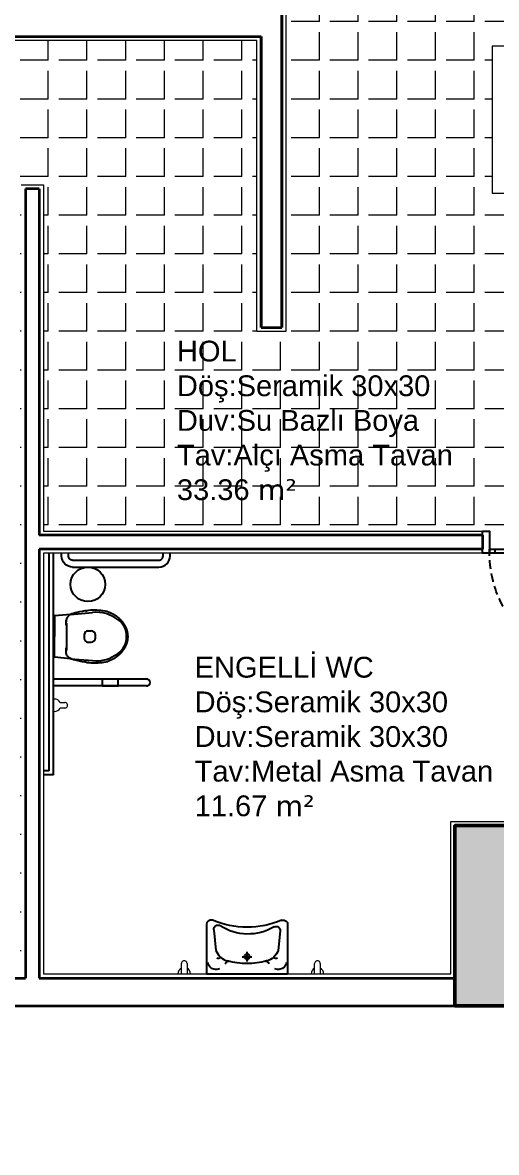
# Model space of a CAD drawing. Header units: millimetres. Extents: x 1443065 to 1517367, y 3763150 to 3779068.
# Drawn here: x 1450841 to 1451182, y 3765741 to 3766557 of the extents above; entities that cross this region are included whole.
import ezdxf

# ---------------------------------------------------------------- set-up
doc = ezdxf.new("R2010")
doc.units = ezdxf.units.MM
doc.linetypes.add('HIDDEN', pattern=[9.525, 6.35, -3.175])
for name, color, linetype, lineweight in [('DUVAR', 2, 'Continuous', 35), ('MAHAL', 52, 'Continuous', 13), ('SIVA', 3, 'Continuous', 9), ('tarama', 254, 'Continuous', 5), ('TASIYICI', 170, 'Continuous', 50), ('TEFRIS', 165, 'Continuous', 15), ('TEFRİŞ', 102, 'Continuous', 20)]:
    doc.layers.add(name, color=color, linetype=linetype, lineweight=lineweight)
for name, color, linetype in [('m-DOG_', 4, 'Continuous'), ('m-TAR_duvar', 8, 'Continuous'), ('m-TFR_', 1, 'Continuous'), ('m-TFR_vitrifiye', 1, 'Continuous')]:
    doc.layers.add(name, color=color, linetype=linetype)
doc.styles.get("Standard").update_dxf_attribs({"font": 'arial.ttf'})

# ---------------------------------------------------------------- blocks, each defined once
blk = doc.blocks.new('OCLV1')
for p, q in [((35.55, 29.25), (0, 29.25)), ((0, -29.25), (0, 29.25)), ((30.96, 23.97), (16.92, 22.47)), ((8.88, 0), (15.88, 0)), ((12.38, -3.5), (12.38, 3.5)), ((31.83, -24.06), (16.92, -22.47)), ((35.55, -29.25), (0, -29.25))]:
    blk.add_line(p, q)
blk.add_circle((12.38, 0), 2)
for centre, radius, start, end in [((8.48, 23.14), 5.18, 92.78689, 171.75037), ((94.06, 0.35), 60.45, 156.04659, 180.42141), ((10.6, 22.28), 7.43, 167.51607, 197.90125), ((12.68, 20.84), 1.73, 140.22876, 250.20057), ((65.75, 0.66), 37.02, 149.48158, 212.90257), ((31.28, 20.99), 3, 329.48158, 96.07668), ((6.05, 12.8), 3.15, 10.77317, 69.36476), ((57.85, 0.61), 50.35, 164.47395, 180.76518), ((57.85, -0.61), 50.35, 179.23482, 195.52605), ((94.06, -0.35), 60.45, 179.57859, 203.95341), ((6.05, -12.8), 3.15, 290.63524, 349.22683), ((10.6, -22.28), 7.43, 162.09875, 192.48393), ((8.48, -23.14), 5.18, 188.24963, 267.21311), ((12.68, -20.84), 1.73, 109.79943, 219.77124), ((32.15, -21.08), 3, 263.92332, 32.90257)]:
    blk.add_arc(centre, radius, start, end)
for centre, major_axis, ratio, start_param, end_param in [((35, 24.25), (1.71, 4.87), 0.70459, -1.198851, 0.319239), ((16.1, 15.59), (5.67, 6.26), 0.639354, 0.836924, 2.30376)]:
    blk.add_ellipse(centre, major_axis=major_axis, ratio=ratio, start_param=start_param, end_param=end_param)
at = {"extrusion": (0, 0, -1)}
for centre, major_axis, ratio, start_param, end_param in [((16.1, -15.59), (-5.67, 6.26), 0.639354, 3.978516, 5.445353), ((35, -24.25), (-1.71, 4.87), 0.70459, 1.942741, 3.460831)]:
    blk.add_ellipse(centre, major_axis=major_axis, ratio=ratio, start_param=start_param, end_param=end_param, dxfattribs=at)
blk = doc.blocks.new('Engellei wc lavabo')
at = {"layer": 'TEFRİŞ'}
for p, q in [((-52.73, -7.52), (-52.73, 0)), ((-48.73, 0), (-48.73, -7.47)), ((43.35, -7.52), (43.35, 0)), ((47.35, 0), (47.35, -7.47))]:
    blk.add_line(p, q, dxfattribs=at)
for centre, radius, start, end in [((-50.73, 0), 4.5, 180, 243.6122), ((-50.73, 0), 4.5, 296.3878, 0), ((45.35, 0), 4.5, 180, 243.6122), ((45.35, 0), 4.5, 296.3878, 0), ((-50.73, -7.45), 2, 177.92018, 0.44999), ((45.35, -7.45), 2, 177.92018, 0.44999)]:
    blk.add_arc(centre, radius, start, end, dxfattribs=at)
at = {"layer": 'm-TFR_', "xscale": -1, "rotation": 90}
blk.add_blockref('OCLV1', (0, 0), dxfattribs=at)
blk = doc.blocks.new('vitra 6107 asma klozet')
for p, q in [((-42.4, 16.22), (-42.16, 16.35)), ((-42.16, 16.35), (-41.91, 16.48)), ((-41.91, 16.48), (-41.66, 16.61)), ((-41.66, 16.61), (-41.41, 16.74)), ((-41.41, 16.74), (-41.16, 16.86)), ((-41.16, 16.86), (-40.91, 16.98)), ((-40.91, 16.98), (-40.66, 17.09)), ((-40.66, 17.09), (-40.41, 17.2)), ((-40.41, 17.2), (-40.15, 17.31)), ((-40.15, 17.31), (-39.89, 17.42)), ((-39.89, 17.42), (-39.63, 17.52)), ((-39.63, 17.52), (-39.37, 17.62)), ((-39.37, 17.62), (-39.11, 17.71)), ((-39.11, 17.71), (-38.85, 17.81)), ((-38.85, 17.81), (-38.58, 17.9)), ((-38.58, 17.9), (-38.31, 17.98)), ((-36.97, 18.26), (-38.31, 17.98)), ((-38.31, 17.98), (-38.07, 18.05)), ((-35.63, 18.5), (-36.97, 18.26)), ((-34.27, 18.69), (-35.63, 18.5)), ((-32.91, 18.84), (-34.27, 18.69)), ((-31.55, 18.94), (-32.91, 18.84)), ((-30.18, 19), (-31.55, 18.94)), ((-28.81, 19.02), (-30.18, 19)), ((-27.45, 19), (-28.81, 19.02)), ((-26.08, 18.93), (-27.45, 19)), ((-11.59, 16.01), (-27.38, 17.38)), ((-24.72, 18.82), (-26.08, 18.93)), ((-23.36, 18.66), (-24.72, 18.82)), ((-23.53, 18.68), (-23.36, 18.66)), ((-23.36, 18.66), (-22.98, 18.62)), ((-22.98, 18.62), (-22.61, 18.57)), ((-22.61, 18.57), (-21.77, 18.47)), ((-21.77, 18.47), (-19.87, 18.18)), ((-19.87, 18.18), (-17.98, 17.82)), ((-17.98, 17.82), (-16.1, 17.39)), ((-16.1, 17.39), (-14.85, 17.08)), ((-14.85, 17.08), (-13.61, 16.73)), ((-13.61, 16.73), (-12.37, 16.34)), ((-12.37, 16.34), (-11.91, 16.16)), ((-50.57, 8.07), (-50.44, 8.3)), ((-50.44, 8.3), (-50.3, 8.54)), ((-50.3, 8.54), (-50.16, 8.77)), ((-50.16, 8.77), (-50.01, 9.01)), ((-50.01, 9.01), (-49.86, 9.24)), ((-49.86, 9.24), (-49.71, 9.47)), ((-49.71, 9.47), (-49.55, 9.7)), ((-49.55, 9.7), (-49.39, 9.93)), ((-49.39, 9.93), (-49.22, 10.16)), ((-49.22, 10.16), (-49.06, 10.39)), ((-49.06, 10.39), (-48.89, 10.61)), ((-48.89, 10.61), (-48.72, 10.83)), ((-48.72, 10.83), (-48.54, 11.05)), ((-48.54, 11.05), (-48.37, 11.26)), ((-48.37, 11.26), (-48.19, 11.47)), ((-48.19, 11.47), (-48, 11.68)), ((-48, 11.68), (-47.82, 11.89)), ((-47.82, 11.89), (-47.63, 12.09)), ((-47.63, 12.09), (-47.44, 12.3)), ((-47.44, 12.3), (-47.25, 12.5)), ((-47.25, 12.5), (-47.05, 12.7)), ((-47.05, 12.7), (-46.85, 12.89)), ((-46.85, 12.89), (-46.65, 13.08)), ((-46.65, 13.08), (-46.45, 13.28)), ((-46.45, 13.28), (-46.24, 13.46)), ((-46.24, 13.46), (-46.03, 13.65)), ((-46.03, 13.65), (-45.82, 13.83)), ((-45.82, 13.83), (-45.6, 14.01)), ((-45.6, 14.01), (-45.39, 14.19)), ((-45.39, 14.19), (-45.17, 14.37)), ((-45.17, 14.37), (-44.95, 14.54)), ((-44.95, 14.54), (-44.73, 14.71)), ((-44.73, 14.71), (-44.5, 14.87)), ((-44.5, 14.87), (-44.28, 15.03)), ((-44.28, 15.03), (-44.05, 15.19)), ((-44.05, 15.19), (-43.82, 15.34)), ((-43.82, 15.34), (-43.59, 15.5)), ((-43.59, 15.5), (-43.36, 15.65)), ((-43.36, 15.65), (-43.12, 15.79)), ((-43.12, 15.79), (-42.88, 15.94)), ((-42.88, 15.94), (-42.64, 16.08)), ((-42.64, 16.08), (-42.4, 16.22)), ((-11.91, 16.16), (-11.46, 15.95)), ((-11.59, 16.01), (0, 15)), ((-11.46, 15.95), (-11.02, 15.69)), ((-11.02, 15.69), (-10.6, 15.39)), ((-10.6, 15.39), (-10.22, 15.07)), ((-10.22, 15.07), (-9.87, 14.71)), ((-9.87, 14.71), (-9.54, 14.32)), ((-9.54, 14.32), (-9.25, 13.9)), ((-9.25, 13.9), (-8.96, 13.4)), ((-8.96, 13.4), (-8.72, 12.87)), ((-8.72, 12.87), (-8.53, 12.32)), ((-8.7, 9.61), (-8.72, 9.65)), ((-8.72, 9.65), (-8.72, 9.65)), ((-8.69, 9.58), (-8.7, 9.61)), ((-8.7, 9.55), (-8.67, 9.56)), ((-8.69, 9.55), (-8.7, 9.55)), ((-8.69, -9.58), (-8.69, 9.58)), ((-8.68, 9.55), (-8.69, 9.55)), ((-8.5, 9.5), (-8.69, 9.5)), ((-8.64, 9.55), (-8.68, 9.55)), ((-8.67, 9.56), (-8.64, 9.58)), ((-8.64, 9.58), (-8.62, 9.61)), ((-8.61, 9.55), (-8.64, 9.55)), ((-8.62, 9.61), (-8.62, 9.65)), ((-8.57, 9.55), (-8.61, 9.55)), ((-8.55, 9.55), (-8.57, 9.55)), ((-8.52, 9.56), (-8.55, 9.55)), ((-8.53, 12.31), (-8.52, 12.29)), ((-8.52, 12.29), (-8.52, 12.27)), ((-8.52, 12.27), (-8.51, 12.24)), ((-8.5, 9.56), (-8.52, 9.56)), ((-8.51, 12.24), (-8.5, 12.2)), ((-8.5, 12.2), (-8.49, 12.16)), ((-8.49, 9.56), (-8.5, 9.56)), ((-8.45, 9.5), (-8.5, 9.5)), ((-8.49, 12.16), (-8.48, 12.13)), ((-8.47, 9.56), (-8.49, 9.56)), ((-8.47, 8.16), (-8.49, 8.15)), ((-8.48, 12.13), (-8.47, 12.1)), ((-8.47, 12.1), (-8.46, 12.07)), ((-8.46, 9.56), (-8.47, 9.56)), ((-8.46, 8.16), (-8.47, 8.16)), ((-8.46, 12.07), (-8.45, 12.04)), ((-8.45, 9.56), (-8.46, 9.56)), ((-8.44, 8.17), (-8.46, 8.16)), ((-8.45, 12.04), (-8.45, 12.02)), ((-8.45, 12.02), (-8.44, 12)), ((-8.45, 9.56), (-8.45, 9.56)), ((-8.44, 9.56), (-8.45, 9.56)), ((-8.44, 9.5), (-8.45, 9.5)), ((-8.44, 12), (-8.44, 11.98)), ((-8.44, 11.98), (-8.43, 11.98)), ((-8.44, 11.92), (-8.4, 11.74)), ((-8.43, 9.57), (-8.44, 9.57)), ((-8.44, 9.57), (-8.44, 9.56)), ((-8.42, 8.18), (-8.44, 8.17)), ((-8.43, 11.98), (-8.43, 11.98)), ((-8.43, 11.96), (-8.35, 11.53)), ((-8.39, 9.59), (-8.43, 9.57)), ((-8.43, 9.57), (-8.43, 9.57)), ((-8.43, 9.57), (-8.43, 9.57)), ((-8.4, 8.2), (-8.42, 8.18)), ((-8.4, 11.74), (-8.37, 11.57)), ((-8.39, 8.21), (-8.4, 8.2)), ((-8.35, 9.6), (-8.39, 9.59)), ((-8.37, 8.23), (-8.39, 8.21)), ((-8.37, 11.57), (-8.34, 11.35)), ((-8.35, 8.25), (-8.37, 8.23)), ((-8.35, 11.53), (-8.3, 11.09)), ((-8.35, 9.6), (-8.32, 9.62)), ((-8.34, 8.27), (-8.35, 8.25)), ((-8.34, 11.35), (-8.32, 11.12)), ((-8.32, 8.29), (-8.34, 8.27)), ((-8.32, 11.12), (-8.31, 10.89)), ((-8.32, 9.62), (-8.3, 9.66)), ((-8.31, 8.32), (-8.32, 8.29)), ((-8.31, 10.89), (-8.3, 10.66)), ((-8.3, 8.35), (-8.31, 8.32)), ((-8.3, 11.09), (-8.29, 10.66)), ((-8.3, 10.66), (-8.3, 10.18)), ((-8.3, 10.66), (-8.29, 10.66)), ((-8.3, 10.18), (-8.3, 9.7)), ((-8.3, 9.66), (-8.29, 9.69)), ((-8.29, 8.38), (-8.3, 8.35)), ((-8.29, 10.13), (-8.29, 10.66)), ((-8.29, 9.69), (-8.29, 10.13)), ((-8.29, 9.35), (-8.29, 8.44)), ((-8.29, 8.43), (-8.29, 8.41)), ((-8.29, 8.41), (-8.29, 8.38)), ((0.03, 15), (0, 0)), ((-52.75, 0.47), (-52.74, 0.71)), ((-52.75, 0.23), (-52.75, 0.47)), ((-52.75, 0.12), (-52.75, 0.23)), ((-52.75, 0), (-52.75, 0.12)), ((-52.75, -0.04), (-52.75, 0)), ((-52.75, 0), (-52.75, 0)), ((-52.75, 0), (-52.75, 0)), ((-52.74, 0.71), (-52.73, 0.95)), ((-52.73, 0.95), (-52.71, 1.19)), ((-52.71, 1.19), (-52.69, 1.43)), ((-52.69, 1.43), (-52.67, 1.67)), ((-52.67, 1.67), (-52.64, 1.91)), ((-52.64, 1.91), (-52.61, 2.15)), ((-52.61, 2.15), (-52.57, 2.38)), ((-52.57, 2.38), (-52.54, 2.62)), ((-52.54, 2.62), (-52.5, 2.86)), ((-52.5, 2.86), (-52.45, 3.1)), ((-52.45, 3.1), (-52.4, 3.33)), ((-52.4, 3.33), (-52.35, 3.57)), ((-52.35, 3.57), (-52.29, 3.8)), ((-52.29, 3.8), (-52.23, 4.04)), ((-52.23, 4.04), (-52.17, 4.27)), ((-52.17, 4.27), (-52.11, 4.5)), ((-52.11, 4.5), (-52.04, 4.73)), ((-52.04, 4.73), (-51.97, 4.96)), ((-51.97, 4.96), (-51.89, 5.18)), ((-51.89, 5.18), (-51.81, 5.4)), ((-51.81, 5.4), (-51.73, 5.63)), ((-51.73, 5.63), (-51.64, 5.85)), ((-51.64, 5.85), (-51.55, 6.07)), ((-51.55, 6.07), (-51.46, 6.29)), ((-51.46, 6.29), (-51.36, 6.51)), ((-51.36, 6.51), (-51.26, 6.74)), ((-51.26, 6.74), (-51.16, 6.96)), ((-51.16, 6.96), (-51.05, 7.18)), ((-51.05, 7.18), (-50.94, 7.4)), ((-50.94, 7.4), (-50.82, 7.62)), ((-50.82, 7.62), (-50.7, 7.84)), ((-50.7, 7.84), (-50.57, 8.07)), ((-29.44, 1), (-29.44, -1)), ((-23.71, 4), (-26.44, 4)), ((-21.71, 2), (-21.71, -2)), ((-8.6, 8.12), (-8.69, 8.11)), ((-8.58, 8.13), (-8.6, 8.12)), ((-8.56, 8.13), (-8.58, 8.13)), ((-8.55, 8.13), (-8.56, 8.13)), ((-8.53, 8.14), (-8.55, 8.13)), ((-8.52, 8.14), (-8.53, 8.14)), ((-8.5, 8.14), (-8.52, 8.14)), ((-8.49, 8.15), (-8.5, 8.14)), ((0, -15), (0, 0)), ((-52.75, -0.08), (-52.75, -0.04)), ((-52.75, -0.32), (-52.75, -0.08)), ((-52.74, -0.56), (-52.75, -0.32)), ((-52.73, -0.8), (-52.74, -0.56)), ((-52.72, -1.04), (-52.73, -0.8)), ((-52.7, -1.28), (-52.72, -1.04)), ((-52.68, -1.52), (-52.7, -1.28)), ((-52.66, -1.75), (-52.68, -1.52)), ((-52.63, -1.99), (-52.66, -1.75)), ((-52.6, -2.23), (-52.63, -1.99)), ((-52.56, -2.47), (-52.6, -2.23)), ((-52.52, -2.71), (-52.56, -2.47)), ((-52.48, -2.94), (-52.52, -2.71)), ((-52.43, -3.18), (-52.48, -2.94)), ((-52.38, -3.42), (-52.43, -3.18)), ((-52.33, -3.65), (-52.38, -3.42)), ((-52.27, -3.88), (-52.33, -3.65)), ((-52.22, -4.11), (-52.27, -3.88)), ((-52.15, -4.34), (-52.22, -4.11)), ((-52.09, -4.57), (-52.15, -4.34)), ((-52.02, -4.8), (-52.09, -4.57)), ((-51.94, -5.03), (-52.02, -4.8)), ((-51.86, -5.25), (-51.94, -5.03)), ((-51.78, -5.48), (-51.86, -5.25)), ((-51.7, -5.71), (-51.78, -5.48)), ((-51.61, -5.94), (-51.7, -5.71)), ((-51.51, -6.16), (-51.61, -5.94)), ((-51.42, -6.39), (-51.51, -6.16)), ((-51.32, -6.62), (-51.42, -6.39)), ((-51.21, -6.85), (-51.32, -6.62)), ((-51.1, -7.07), (-51.21, -6.85)), ((-50.99, -7.29), (-51.1, -7.07)), ((-50.89, -7.5), (-50.99, -7.29)), ((-50.76, -7.74), (-50.89, -7.5)), ((-50.62, -7.98), (-50.76, -7.74)), ((-50.49, -8.22), (-50.62, -7.98)), ((-23.71, -4), (-26.44, -4)), ((-8.69, -8.11), (-8.6, -8.12)), ((-8.6, -8.12), (-8.58, -8.13)), ((-8.58, -8.13), (-8.56, -8.13)), ((-8.56, -8.13), (-8.55, -8.13)), ((-8.55, -8.13), (-8.53, -8.14)), ((-8.53, -8.14), (-8.51, -8.14)), ((-8.51, -8.14), (-8.5, -8.15)), ((-8.5, -8.15), (-8.48, -8.15)), ((-8.48, -8.15), (-8.46, -8.16)), ((-50.35, -8.46), (-50.49, -8.22)), ((-50.2, -8.7), (-50.35, -8.46)), ((-50.05, -8.94), (-50.2, -8.7)), ((-49.9, -9.18), (-50.05, -8.94)), ((-49.75, -9.41), (-49.9, -9.18)), ((-49.59, -9.64), (-49.75, -9.41)), ((-49.43, -9.87), (-49.59, -9.64)), ((-49.27, -10.1), (-49.43, -9.87)), ((-49.1, -10.33), (-49.27, -10.1)), ((-48.93, -10.55), (-49.1, -10.33)), ((-48.76, -10.77), (-48.93, -10.55)), ((-48.59, -10.99), (-48.76, -10.77)), ((-48.41, -11.2), (-48.59, -10.99)), ((-48.23, -11.42), (-48.41, -11.2)), ((-48.05, -11.63), (-48.23, -11.42)), ((-47.87, -11.83), (-48.05, -11.63)), ((-47.68, -12.04), (-47.87, -11.83)), ((-47.49, -12.24), (-47.68, -12.04)), ((-47.3, -12.45), (-47.49, -12.24)), ((-47.1, -12.64), (-47.3, -12.45)), ((-46.91, -12.84), (-47.1, -12.64)), ((-46.71, -13.03), (-46.91, -12.84)), ((-46.5, -13.22), (-46.71, -13.03)), ((-46.3, -13.41), (-46.5, -13.22)), ((-46.09, -13.6), (-46.3, -13.41)), ((-45.88, -13.78), (-46.09, -13.6)), ((-45.67, -13.96), (-45.88, -13.78)), ((-45.45, -14.14), (-45.67, -13.96)), ((-45.23, -14.31), (-45.45, -14.14)), ((-45.02, -14.49), (-45.23, -14.31)), ((-44.8, -14.65), (-45.02, -14.49)), ((-44.57, -14.82), (-44.8, -14.65)), ((-44.34, -14.98), (-44.57, -14.82)), ((-44.11, -15.15), (-44.34, -14.98)), ((-43.88, -15.3), (-44.11, -15.15)), ((-43.65, -15.46), (-43.88, -15.3)), ((-43.42, -15.61), (-43.65, -15.46)), ((-43.18, -15.76), (-43.42, -15.61)), ((-42.94, -15.9), (-43.18, -15.76)), ((-42.7, -16.04), (-42.94, -15.9)), ((-42.46, -16.18), (-42.7, -16.04)), ((-42.22, -16.32), (-42.46, -16.18)), ((-11.59, -16.01), (-27.38, -17.38)), ((-12.37, -16.34), (-11.91, -16.16)), ((-11.91, -16.16), (-11.46, -15.95)), ((-11.59, -16.01), (0.04, -15)), ((-11.46, -15.95), (-11.02, -15.69)), ((-11.02, -15.69), (-10.6, -15.39)), ((-10.6, -15.39), (-10.22, -15.07)), ((-10.22, -15.07), (-9.87, -14.71)), ((-9.87, -14.71), (-9.54, -14.32)), ((-9.54, -14.32), (-9.25, -13.9)), ((-9.25, -13.9), (-8.96, -13.4)), ((-8.96, -13.4), (-8.72, -12.87)), ((-8.7, -9.61), (-8.72, -9.65)), ((-8.72, -9.65), (-8.72, -9.65)), ((-8.72, -12.87), (-8.53, -12.32)), ((-8.7, -9.55), (-8.67, -9.56)), ((-8.69, -9.58), (-8.7, -9.61)), ((-8.5, -9.5), (-8.69, -9.5)), ((-8.67, -9.55), (-8.66, -9.55)), ((-8.67, -9.56), (-8.64, -9.58)), ((-8.66, -9.55), (-8.64, -9.55)), ((-8.64, -9.55), (-8.61, -9.55)), ((-8.64, -9.58), (-8.62, -9.61)), ((-8.62, -9.61), (-8.62, -9.65)), ((-8.61, -9.55), (-8.58, -9.55)), ((-8.58, -9.55), (-8.55, -9.55)), ((-8.55, -9.55), (-8.52, -9.56)), ((-8.53, -12.32), (-8.51, -12.26)), ((-8.52, -9.56), (-8.5, -9.56)), ((-8.51, -12.26), (-8.48, -12.13)), ((-8.45, -9.5), (-8.5, -9.5)), ((-8.5, -9.56), (-8.49, -9.56)), ((-8.49, -9.56), (-8.47, -9.56)), ((-8.48, -12.13), (-8.45, -12.02)), ((-8.47, -9.56), (-8.45, -9.56)), ((-8.46, -8.16), (-8.44, -8.17)), ((-8.44, -9.5), (-8.45, -9.5)), ((-8.45, -9.56), (-8.44, -9.56)), ((-8.45, -9.56), (-8.45, -9.56)), ((-8.45, -12.02), (-8.43, -11.96)), ((-8.44, -8.17), (-8.43, -8.18)), ((-8.44, -9.56), (-8.44, -9.57)), ((-8.44, -9.57), (-8.43, -9.57)), ((-8.4, -11.74), (-8.44, -11.91)), ((-8.43, -8.18), (-8.41, -8.2)), ((-8.43, -9.57), (-8.43, -9.57)), ((-8.43, -9.57), (-8.39, -9.59)), ((-8.43, -9.57), (-8.43, -9.57)), ((-8.43, -11.96), (-8.33, -11.37)), ((-8.43, -11.96), (-8.43, -11.96)), ((-8.41, -8.2), (-8.39, -8.21)), ((-8.37, -11.57), (-8.4, -11.74)), ((-8.39, -8.21), (-8.37, -8.23)), ((-8.39, -9.59), (-8.35, -9.6)), ((-8.37, -8.23), (-8.35, -8.25)), ((-8.34, -11.35), (-8.37, -11.57)), ((-8.35, -8.25), (-8.33, -8.28)), ((-8.35, -9.6), (-8.32, -9.62)), ((-8.32, -11.12), (-8.34, -11.35)), ((-8.33, -8.28), (-8.32, -8.3)), ((-8.33, -11.37), (-8.3, -11.02)), ((-8.32, -8.3), (-8.31, -8.33)), ((-8.32, -9.62), (-8.3, -9.66)), ((-8.31, -10.89), (-8.32, -11.12)), ((-8.31, -8.33), (-8.3, -8.36)), ((-8.3, -10.66), (-8.31, -10.89)), ((-8.3, -8.36), (-8.29, -8.39)), ((-8.3, -9.66), (-8.29, -9.69)), ((-8.3, -9.7), (-8.3, -10.18)), ((-8.3, -10.18), (-8.3, -10.66)), ((-8.3, -10.66), (-8.29, -10.66)), ((-8.3, -11.02), (-8.29, -10.66)), ((-8.29, -8.39), (-8.29, -8.42)), ((-8.29, -8.42), (-8.29, -8.43)), ((-8.29, -8.43), (-8.29, -8.44)), ((-8.29, -8.43), (-8.29, -9.35)), ((-8.29, -9.69), (-8.29, -10.18)), ((-8.29, -10.18), (-8.29, -10.66)), ((-41.97, -16.45), (-42.22, -16.32)), ((-41.73, -16.58), (-41.97, -16.45)), ((-41.48, -16.7), (-41.73, -16.58)), ((-41.23, -16.83), (-41.48, -16.7)), ((-40.98, -16.94), (-41.23, -16.83)), ((-40.73, -17.06), (-40.98, -16.94)), ((-40.48, -17.17), (-40.73, -17.06)), ((-40.22, -17.28), (-40.48, -17.17)), ((-39.96, -17.39), (-40.22, -17.28)), ((-39.7, -17.49), (-39.96, -17.39)), ((-39.44, -17.59), (-39.7, -17.49)), ((-39.18, -17.69), (-39.44, -17.59)), ((-38.91, -17.78), (-39.18, -17.69)), ((-38.65, -17.87), (-38.91, -17.78)), ((-38.38, -17.96), (-38.65, -17.87)), ((-38.07, -18.05), (-38.38, -17.96)), ((-37.85, -18.12), (-36.39, -18.39)), ((-36.39, -18.39), (-34.92, -18.6)), ((-34.92, -18.6), (-33.45, -18.77)), ((-33.45, -18.77), (-31.97, -18.89)), ((-31.97, -18.89), (-30.5, -18.97)), ((-30.5, -18.97), (-29.01, -19)), ((-29.01, -19), (-27.53, -18.98)), ((-27.53, -18.98), (-26.05, -18.91)), ((-26.05, -18.91), (-24.58, -18.79)), ((-24.58, -18.79), (-23.11, -18.63)), ((-23.11, -18.63), (-23.49, -18.67)), ((-22.88, -18.61), (-23.11, -18.63)), ((-22.65, -18.58), (-22.88, -18.61)), ((-22.65, -18.58), (-21.77, -18.47)), ((-21.77, -18.47), (-19.87, -18.18)), ((-19.87, -18.18), (-17.98, -17.82)), ((-17.98, -17.82), (-16.1, -17.39)), ((-16.1, -17.39), (-14.85, -17.08)), ((-14.85, -17.08), (-13.61, -16.73)), ((-13.61, -16.73), (-12.37, -16.34))]:
    blk.add_line(p, q)
for centre, radius, start, end in [((-30.06, -8.21), 25.73, 84.02206, 127.78153), ((-37, 0), 15, 126.06659, 180), ((-8.44, 9.35), 0.15, 0, 90), ((-37, 0), 15, 180, 233.93341), ((-26.44, 1), 3, 90, 180), ((-23.71, 2), 2, 0, 90), ((-26.44, -1), 3, 180, 270), ((-23.71, -2), 2, 270, 0), ((-30.06, 8.21), 25.73, 232.21847, 275.97794), ((-8.44, -9.35), 0.15, 270, 0)]:
    blk.add_arc(centre, radius, start, end)
blk = doc.blocks.new('90lık Kqpı')
at = {"layer": 'm-DOG_', "linetype": 'HIDDEN'}
blk.add_line((-8, -5), (-88, -5), dxfattribs=at)
at = {"layer": 'm-DOG_'}
for p, q in [((-5, -8.77), (-8, -8.77)), ((-5, -81.23), (-8, -81.23))]:
    blk.add_line(p, q, dxfattribs=at)
for points in [[(8, 0), (8, -5), (-8, -5), (-8, 0)], [(-8, -5), (-8, -85), (-5, -85), (-5, -5)], [(8, -90), (8, -85), (-8, -85), (-8, -90)]]:
    blk.add_lwpolyline(points, close=True, dxfattribs=at)
at = {"layer": 'm-DOG_', "linetype": 'HIDDEN'}
blk.add_arc((-8, -5), 80, 180, 270, dxfattribs=at)

msp = doc.modelspace()

# ---------------------------------------------------------------- hatches: boundary and pattern name
at = {"layer": 'm-TAR_duvar'}
h = msp.add_hatch(dxfattribs=at)
h.set_pattern_fill('ANSI33', color=256, scale=2)
h.set_pattern_definition([(45, (27620.463, -87954.953), (-8.98025612, 8.98025612), []), (45, (27629.443, -87954.953), (-8.98025612, 8.98025612), [6.35, -3.175])])
h.paths.add_polyline_path([(1454794.44, 3768891.25), (1454777.28, 3769060.22), (1454740.17, 3769224.96), (1454678.91, 3769382.58), (1454596.91, 3769530.2), (1454495.37, 3769665.05), (1454375.86, 3769783.46), (1454239.69, 3769884.92), (1454091.6, 3769966), (1453859.58, 3770075.21), (1453406.13, 3770314.52), (1453184.71, 3770444.62), (1451716.99, 3771328.64), (1451249.47, 3771588.02), (1451035.26, 3771685.46), (1450763.61, 3771809.03), (1450409.17, 3771939.61), (1448897.84, 3772143.01), (1447435.26, 3772002.72), (1445092.32, 3771120.18), (1445146.3, 3764847.08), (1454849.85, 3764847.08)])
h.paths.add_polyline_path([(1445185.96, 3764887.08), (1445132.56, 3771092.6), (1447444.38, 3771963.41), (1448897.07, 3772102.76), (1450399.48, 3771900.56), (1450748.39, 3771772.01), (1451018.7, 3771649.05), (1451231.46, 3771552.27), (1451696.97, 3771294), (1453164.25, 3770410.24), (1453386.65, 3770279.57), (1453841.71, 3770039.41), (1454073.47, 3769930.33), (1454218.03, 3769851.17), (1454349.7, 3769753.07), (1454465.16, 3769638.67), (1454563.29, 3769508.35), (1454642.62, 3769365.55), (1454701.81, 3769213.26), (1454737.73, 3769053.78), (1454754.47, 3768888.95), (1454809.3, 3764887.08)], flags=16)
h.paths.add_polyline_path([(1452002.28, 3765847.08), (1451882.28, 3765847.08), (1451882.28, 3765967.08), (1452002.28, 3765967.08)], flags=0)
h.paths.add_polyline_path([(1452782.41, 3765847.08), (1452782.41, 3765967.08), (1452902.41, 3765967.08), (1452902.41, 3765847.08)], flags=0)
h.paths.add_polyline_path([(1451282.28, 3765847.08), (1451162.28, 3765847.08), (1451162.28, 3765967.08), (1451282.28, 3765967.08)], flags=0)
h.paths.add_polyline_path([(1452002.41, 3766436.58), (1451902.41, 3766436.58), (1451902.41, 3766536.58), (1451902.48, 3766670.96), (1451282.41, 3766670.96), (1451282.41, 3766536.58), (1451282.41, 3766436.58), (1451182.41, 3766436.58), (1451182.41, 3766536.58), (1451227.41, 3766536.58), (1451227.41, 3766715.96), (1451912.48, 3766715.96), (1451912.48, 3766725.96), (1451957.48, 3766725.96), (1451957.48, 3766715.96), (1451957.48, 3766536.58), (1452002.41, 3766536.58)], flags=0)
h.paths.add_polyline_path([(1453715.4, 3765317.08), (1453715.4, 3765377.08), (1453775.4, 3765377.08), (1453775.4, 3765317.08)], flags=0)
h.paths.add_polyline_path([(1452782.41, 3766436.58), (1452782.41, 3766556.58), (1452902.41, 3766556.58), (1452902.41, 3766436.58)], flags=0)
h.paths.add_polyline_path([(1453675.3, 3765847.08), (1453675.3, 3765947.08), (1453775.3, 3765947.08), (1453775.3, 3765847.08)], flags=0)
h.paths.add_polyline_path([(1451957.48, 3766815.96), (1451912.48, 3766815.96), (1451912.48, 3767203.19), (1451227.41, 3767203.19), (1451227.41, 3767446.58), (1451287.41, 3767446.58), (1451287.41, 3767406.58), (1451267.41, 3767406.58), (1451267.41, 3767243.33), (1451917.48, 3767243.33), (1451917.48, 3767406.58), (1451897.48, 3767406.58), (1451897.48, 3767446.58), (1451957.48, 3767446.58), (1451957.48, 3767203.19)], flags=0)
h.paths.add_polyline_path([(1450402.41, 3765847.08), (1450282.41, 3765847.08), (1450282.41, 3765967.08), (1450402.41, 3765967.08)], flags=0)
h.paths.add_polyline_path([(1450272.24, 3765847.08), (1450172.24, 3765847.08), (1450172.24, 3765947.08), (1450272.24, 3765947.08)], flags=0)
h.paths.add_polyline_path([(1454209.8, 3765317.08), (1454209.8, 3765377.08), (1454269.8, 3765377.08), (1454269.8, 3765317.08)], flags=0)
h.paths.add_polyline_path([(1453675.3, 3766436.58), (1453675.3, 3766536.58), (1453775.3, 3766536.58), (1453775.3, 3766436.58)], flags=0)
h.paths.add_polyline_path([(1454209.8, 3765847.08), (1454209.8, 3765907.08), (1454269.8, 3765907.08), (1454269.8, 3765847.08)], flags=0)
h.paths.add_polyline_path([(1450402.41, 3766436.58), (1450282.41, 3766436.58), (1450282.41, 3766556.58), (1450402.41, 3766556.58)], flags=0)
h.paths.add_polyline_path([(1452782.41, 3767196.58), (1452782.41, 3767316.58), (1452902.41, 3767316.58), (1452902.41, 3767196.58)], flags=0)
h.paths.add_polyline_path([(1450272.41, 3766436.58), (1450172.41, 3766436.58), (1450172.41, 3766536.58), (1450272.41, 3766536.58)], flags=0)
h.paths.add_polyline_path([(1449584.07, 3765847.08), (1449484.07, 3765847.08), (1449484.07, 3765947.08), (1449584.07, 3765947.08)], flags=0)
h.paths.add_polyline_path([(1453675.3, 3767196.58), (1453675.3, 3767296.58), (1453775.3, 3767296.58), (1453775.3, 3767196.58)], flags=0)
h.paths.add_polyline_path([(1450402.41, 3767196.58), (1450282.41, 3767196.58), (1450282.41, 3767316.58), (1450402.41, 3767316.58)], flags=0)
h.paths.add_polyline_path([(1450272.41, 3767196.58), (1450172.41, 3767196.58), (1450172.41, 3767296.58), (1450272.41, 3767296.58)], flags=0)
h.paths.add_polyline_path([(1451957.48, 3767847.59), (1451897.48, 3767847.59), (1451897.48, 3767887.59), (1451917.48, 3767887.59), (1451917.48, 3768050.83), (1451267.41, 3768050.83), (1451267.41, 3767887.59), (1451287.41, 3767887.59), (1451287.41, 3767847.59), (1451227.41, 3767847.59), (1451227.41, 3768090.97), (1451912.48, 3768090.97), (1451912.48, 3768477.19), (1451957.48, 3768477.19), (1451957.48, 3768090.97)], flags=0)
h.paths.add_polyline_path([(1449584.07, 3766436.58), (1449484.07, 3766436.58), (1449484.07, 3766536.58), (1449584.07, 3766536.58)], flags=0)
h.paths.add_polyline_path([(1452782.41, 3767976.58), (1452782.41, 3768096.58), (1452902.41, 3768096.58), (1452902.41, 3767976.58)], flags=0)
h.paths.add_polyline_path([(1453675.3, 3767996.58), (1453675.3, 3768096.58), (1453775.3, 3768096.58), (1453775.3, 3767996.58)], flags=0)
h.paths.add_polyline_path([(1448737.73, 3765847.08), (1448577.73, 3765847.08), (1448577.73, 3765947.08), (1448692.73, 3765947.08), (1448692.73, 3766436.58), (1448577.73, 3766436.58), (1448577.73, 3766536.58), (1448737.73, 3766536.58), (1448737.73, 3766436.58), (1448737.73, 3765947.08)], flags=0)
h.paths.add_polyline_path([(1450402.41, 3767976.58), (1450282.41, 3767976.58), (1450282.41, 3768096.58), (1450402.41, 3768096.58)], flags=0)
h.paths.add_polyline_path([(1450272.41, 3767996.58), (1450172.41, 3767996.58), (1450172.41, 3768096.58), (1450272.41, 3768096.58)], flags=0)
h.paths.add_polyline_path([(1451957.48, 3768567.19), (1451912.48, 3768567.19), (1451912.48, 3768577.19), (1451227.41, 3768577.19), (1451227.41, 3768756.58), (1451172.41, 3768756.58), (1451172.41, 3768856.58), (1451282.41, 3768856.58), (1451282.41, 3768756.58), (1451282.41, 3768622.19), (1451902.48, 3768622.19), (1451902.48, 3768756.58), (1451902.41, 3768756.58), (1451902.41, 3768856.58), (1452002.41, 3768856.58), (1452002.41, 3768756.58), (1451957.48, 3768756.58), (1451957.48, 3768577.19)], flags=0)
h.paths.add_polyline_path([(1452002.41, 3768756.58), (1451902.41, 3768756.58), (1451902.41, 3768856.58), (1452002.41, 3768856.58)], flags=0)
h.paths.add_polyline_path([(1452782.41, 3768736.58), (1452782.41, 3768856.58), (1452902.41, 3768856.58), (1452902.41, 3768736.58)], flags=0)
h.paths.add_polyline_path([(1448737.74, 3767196.58), (1448577.74, 3767196.58), (1448577.74, 3767296.58), (1448737.74, 3767296.58)], flags=0)
h.paths.add_polyline_path([(1453675.3, 3768756.58), (1453675.3, 3768856.58), (1453775.3, 3768856.58), (1453775.3, 3768756.58)], flags=0)
h.paths.add_polyline_path([(1450402.41, 3768736.58), (1450282.41, 3768736.58), (1450282.41, 3768856.58), (1450402.41, 3768856.58)], flags=0)
h.paths.add_polyline_path([(1447937.73, 3765847.08), (1447837.73, 3765847.08), (1447837.73, 3765947.08), (1447937.73, 3765947.08)], flags=0)
h.paths.add_polyline_path([(1450272.41, 3768756.58), (1450172.41, 3768756.58), (1450172.41, 3768856.58), (1450272.41, 3768856.58)], flags=0)
h.paths.add_polyline_path([(1453744.51, 3768902.52), (1453693.08, 3768933.43), (1453723.98, 3768984.86), (1453775.41, 3768953.95)], flags=0)
h.paths.add_polyline_path([(1452002.41, 3769327.08), (1451882.41, 3769327.08), (1451882.41, 3769447.08), (1452002.41, 3769447.08)], flags=0)
h.paths.add_polyline_path([(1447937.73, 3766436.58), (1447837.73, 3766436.58), (1447837.73, 3766536.58), (1447937.73, 3766536.58)], flags=0)
h.paths.add_polyline_path([(1451282.41, 3769327.08), (1451162.41, 3769327.08), (1451162.41, 3769447.08), (1451282.41, 3769447.08)], flags=0)
h.paths.add_polyline_path([(1448737.73, 3767996.58), (1448577.73, 3767996.58), (1448577.73, 3768096.58), (1448737.73, 3768096.58)], flags=0)
h.paths.add_polyline_path([(1449584.07, 3768756.58), (1449484.07, 3768756.58), (1449484.07, 3768856.58), (1449584.07, 3768856.58)], flags=0)
h.paths.add_polyline_path([(1450402.41, 3769327.08), (1450282.41, 3769327.08), (1450282.41, 3769447.08), (1450402.41, 3769447.08)], flags=0)
h.paths.add_polyline_path([(1447937.73, 3767196.58), (1447837.73, 3767196.58), (1447837.73, 3767296.58), (1447937.73, 3767296.58)], flags=0)
h.paths.add_polyline_path([(1450272.41, 3769347.08), (1450172.41, 3769347.08), (1450172.41, 3769447.08), (1450272.41, 3769447.08)], flags=0)
h.paths.add_polyline_path([(1448737.73, 3768676.58), (1448637.73, 3768676.58), (1448637.73, 3768856.58), (1448737.73, 3768856.58)], flags=0)
h.paths.add_polyline_path([(1449584.07, 3769347.08), (1449484.07, 3769347.08), (1449484.07, 3769447.08), (1449584.07, 3769447.08)], flags=0)
h.paths.add_polyline_path([(1447037.73, 3765847.08), (1446937.73, 3765847.08), (1446937.73, 3765947.08), (1447037.73, 3765947.08)], flags=0)
h.paths.add_polyline_path([(1447937.73, 3767996.58), (1447837.73, 3767996.58), (1447837.73, 3768096.58), (1447937.73, 3768096.58)], flags=0)
h.paths.add_polyline_path([(1447037.73, 3766436.58), (1446937.73, 3766436.58), (1446937.73, 3766536.58), (1447037.73, 3766536.58)], flags=0)
h.paths.add_polyline_path([(1451282.41, 3770304.32), (1451182.41, 3770304.32), (1451182.41, 3770444.32), (1451212.41, 3770486.32), (1451322.41, 3770421.32)], flags=0)
h.paths.add_polyline_path([(1447037.73, 3767196.58), (1446937.73, 3767196.58), (1446937.73, 3767296.58), (1447037.73, 3767296.58)], flags=0)
h.paths.add_polyline_path([(1448737.73, 3769347.08), (1448637.73, 3769347.08), (1448637.73, 3769447.08), (1448737.73, 3769447.08)], flags=0)
h.paths.add_polyline_path([(1447937.73, 3768756.58), (1447837.73, 3768756.58), (1447837.73, 3768856.58), (1447937.73, 3768856.58)], flags=0)
h.paths.add_polyline_path([(1450382.41, 3770315.63), (1450282.41, 3770315.63), (1450282.41, 3770415.63), (1450382.41, 3770415.63)], flags=0)
h.paths.add_polyline_path([(1450272.41, 3770315.63), (1450172.41, 3770315.63), (1450172.41, 3770415.63), (1450272.41, 3770415.63)], flags=0)
h.paths.add_polyline_path([(1446297.73, 3765847.08), (1446137.73, 3765847.08), (1446137.73, 3765947.08), (1446137.73, 3766436.58), (1446137.73, 3766536.58), (1446137.74, 3767196.58), (1446137.74, 3767296.58), (1446137.73, 3767996.58), (1446137.73, 3768096.58), (1446297.73, 3768096.58), (1446297.73, 3767996.58), (1446167.73, 3767996.58), (1446167.74, 3767296.58), (1446297.74, 3767296.58), (1446297.74, 3767196.58), (1446167.74, 3767196.58), (1446167.74, 3766536.58), (1446297.73, 3766536.58), (1446297.73, 3766436.58), (1446182.73, 3766436.58), (1446182.73, 3765947.08), (1446297.73, 3765947.08)], flags=0)
h.paths.add_polyline_path([(1447037.73, 3767996.58), (1446937.73, 3767996.58), (1446937.73, 3768096.58), (1447037.73, 3768096.58)], flags=0)
h.paths.add_polyline_path([(1449584.07, 3770315.63), (1449484.07, 3770315.63), (1449484.07, 3770415.63), (1449584.07, 3770415.63)], flags=0)
h.paths.add_polyline_path([(1447937.73, 3769347.08), (1447837.73, 3769347.08), (1447837.73, 3769447.08), (1447937.73, 3769447.08)], flags=0)
h.paths.add_polyline_path([(1450382.41, 3770936.73), (1450282.41, 3770936.73), (1450282.41, 3771036.73), (1450382.41, 3771036.73)], flags=0)
h.paths.add_polyline_path([(1450272.41, 3770936.73), (1450172.41, 3770936.73), (1450172.41, 3771036.73), (1450272.41, 3771036.73)], flags=0)
h.paths.add_polyline_path([(1447037.73, 3768756.58), (1446937.73, 3768756.58), (1446937.73, 3768811.58), (1446237.73, 3768811.58), (1446237.73, 3768676.58), (1446137.73, 3768676.58), (1446137.73, 3768856.58), (1446237.73, 3768856.58), (1446937.73, 3768856.58), (1447037.73, 3768856.58)], flags=0)
h.paths.add_polyline_path([(1448737.73, 3770315.63), (1448637.73, 3770315.63), (1448637.73, 3770415.63), (1448737.73, 3770415.63)], flags=0)
h.paths.add_polyline_path([(1449584.07, 3770936.73), (1449484.07, 3770936.73), (1449484.07, 3771036.73), (1449584.07, 3771036.73)], flags=0)
h.paths.add_polyline_path([(1447037.73, 3769347.08), (1446937.73, 3769347.08), (1446937.73, 3769447.08), (1447037.73, 3769447.08)], flags=0)
h.paths.add_polyline_path([(1447937.73, 3770315.63), (1447837.73, 3770315.63), (1447837.73, 3770415.63), (1447937.73, 3770415.63)], flags=0)
h.paths.add_polyline_path([(1448737.73, 3770936.73), (1448637.73, 3770936.73), (1448637.73, 3771036.73), (1448737.73, 3771036.73)], flags=0)
h.paths.add_polyline_path([(1447937.73, 3770936.73), (1447837.73, 3770936.73), (1447837.73, 3770994.84), (1447050.81, 3770749.36), (1446602.71, 3770578.53), (1446587.72, 3770615.63), (1447037.72, 3770787.18), (1447837.73, 3771036.74), (1447837.73, 3771036.73), (1447937.73, 3771036.73)], flags=0)
h.paths.add_polyline_path([(1446237.73, 3769347.08), (1446137.73, 3769347.08), (1446137.73, 3769447.08), (1446237.73, 3769447.08)], flags=0)
h.paths.add_polyline_path([(1447037.73, 3770315.63), (1446937.73, 3770315.63), (1446937.73, 3770415.63), (1447037.73, 3770415.63)], flags=0)
h.paths.add_polyline_path([(1448660.01, 3771597.82), (1447860.1, 3771521.18), (1447552.68, 3771491.72), (1447491.35, 3771468.18), (1447044.88, 3771300), (1446969.92, 3771271.77), (1446669.55, 3771158.63), (1446594.78, 3771130.46), (1446580.68, 3771167.89), (1446655.55, 3771196.09), (1446955.91, 3771309.24), (1447030.68, 3771337.4), (1447477.02, 3771505.52), (1447543.43, 3771531.02), (1447856.29, 3771561), (1448656.29, 3771637.64), (1448735.81, 3771645.27), (1448739.63, 3771605.46)], flags=0)
h.paths.add_polyline_path([(1446237.73, 3770315.63), (1446137.73, 3770315.63), (1446137.73, 3770415.63), (1446237.73, 3770415.63)], flags=0)
h.paths.add_polyline_path([(1445658.49, 3770330.63), (1445618.49, 3770330.63), (1445618.49, 3770415.63), (1445658.49, 3770415.63)], flags=0)
h.paths.add_polyline_path([(1446219.64, 3770989.15), (1446144.77, 3770960.95), (1446130.67, 3770998.39), (1446205.54, 3771026.59)], flags=0)
h.paths.add_polyline_path([(1445657.98, 3770633.33), (1445617.98, 3770633.33), (1445617.98, 3770676.33), (1445622.15, 3770718.96), (1445637.3, 3770759.27), (1445660.29, 3770795.68), (1445690.16, 3770826.69), (1445725.69, 3770851.02), (1445765.4, 3770867.66), (1445807.98, 3770875.83), (1445820.98, 3770837.33), (1445785.48, 3770830.15), (1445752.15, 3770815.88), (1445722.26, 3770795.37), (1445696.95, 3770769.42), (1445677.21, 3770739.01), (1445663.79, 3770705.34), (1445658.98, 3770670.83)], flags=0)
h = msp.add_hatch(dxfattribs=at)
h.set_pattern_fill('ANSI33', color=256, scale=2)
h.set_pattern_definition([(45, (-13755.822, -59043.389), (-8.98025612, 8.98025612), []), (45, (-13746.842, -59043.389), (-8.98025612, 8.98025612), [6.35, -3.175])])
h.paths.add_polyline_path([(1446137.73, 3765847.08), (1446297.73, 3765847.08), (1446297.73, 3765947.08), (1446137.73, 3765947.08)])
h.paths.add_polyline_path([(1448577.73, 3765847.08), (1448737.73, 3765847.08), (1448737.73, 3765947.08), (1448577.73, 3765947.08)])
h.paths.add_polyline_path([(1449484.07, 3765847.08), (1449584.07, 3765847.08), (1449584.07, 3765947.08), (1449484.07, 3765947.08)])
h.paths.add_polyline_path([(1450282.41, 3765847.08), (1450412.41, 3765847.08), (1450412.41, 3765977.08), (1450282.41, 3765977.08)])
h.paths.add_polyline_path([(1450172.24, 3765847.08), (1450272.24, 3765847.08), (1450272.24, 3765947.08), (1450172.24, 3765947.08)])
h.paths.add_polyline_path([(1451152.41, 3765847.08), (1451282.41, 3765847.08), (1451282.41, 3765977.08), (1451152.41, 3765977.08)])
h.paths.add_polyline_path([(1451872.41, 3765847.08), (1452002.41, 3765847.08), (1452002.41, 3765977.08), (1451872.41, 3765977.08)])
h.paths.add_polyline_path([(1452772.41, 3765847.08), (1452902.41, 3765847.08), (1452902.41, 3765977.08), (1452772.41, 3765977.08)])
h.paths.add_polyline_path([(1453675.3, 3765847.08), (1453775.3, 3765847.08), (1453775.3, 3765947.08), (1453675.3, 3765947.08)])
at = {"layer": 'tarama'}
h = msp.add_hatch(dxfattribs=at)
h.set_pattern_fill('ANGLE', color=256, scale=4, angle=90, style=0)
h.set_pattern_definition([(90, (-13755.783, -59043.39), (-27.94, 2e-15), [20.32, -7.62]), (180, (-13755.783, -59043.39), (-3e-15, -27.94), [20.32, -7.62])])
h.paths.add_polyline_path([(1450614.63, 3766444.61), (1450697.63, 3766444.61), (1450697.63, 3765967.94), (1450614.63, 3765967.94)], flags=16)
h.paths.add_polyline_path([(1450602.45, 3767196.58), (1450712.63, 3767196.58), (1450712.63, 3766667.12), (1450602.45, 3766667.12)], flags=16)
h.paths.add_polyline_path([(1451030.59, 3767200.19), (1451030.59, 3767073.58), (1451009.61, 3767073.58), (1451009.61, 3767308.58), (1450455.45, 3767308.58), (1450455.45, 3767193.58), (1450305.45, 3767193.58), (1450305.45, 3767102.91), (1450455.45, 3767102.91), (1450455.45, 3767086.91), (1450305.45, 3767086.91), (1450305.45, 3766996.24), (1450455.45, 3766996.24), (1450455.45, 3766980.24), (1450305.45, 3766980.24), (1450305.45, 3766889.58), (1450455.45, 3766889.58), (1450455.45, 3766873.58), (1450305.45, 3766873.58), (1450305.45, 3766782.91), (1450455.45, 3766782.91), (1450455.45, 3766766.91), (1450305.45, 3766766.91), (1450305.45, 3766676.24), (1450455.45, 3766676.23), (1450455.45, 3766660.24), (1450305.45, 3766660.24), (1450305.45, 3766569.58), (1450839.61, 3766569.58), (1450839.61, 3767199.58), (1450855.61, 3767199.58), (1450855.61, 3766929.58), (1451030.59, 3766929.58), (1451030.59, 3766333.58), (1451009.61, 3766333.58), (1451009.61, 3766543.58), (1450455.45, 3766543.58), (1450455.45, 3766433.58), (1450305.45, 3766433.58), (1450305.45, 3766330.08), (1450455.45, 3766330.08), (1450455.45, 3766314.08), (1450305.45, 3766314.08), (1450305.45, 3766213.42), (1450455.45, 3766213.42), (1450455.45, 3766197.42), (1450305.45, 3766197.42), (1450305.45, 3766096.75), (1450455.45, 3766096.75), (1450455.45, 3766080.75), (1450305.45, 3766080.75), (1450305.45, 3765980.08), (1450455.45, 3765980.08), (1450455.45, 3765870.08), (1450839.61, 3765870.08), (1450839.61, 3766439.58), (1450855.61, 3766439.58), (1450855.61, 3766189.58), (1451269.45, 3766189.58), (1451269.45, 3766433.58), (1451179.45, 3766433.58), (1451179.45, 3766539.58), (1451224.45, 3766539.58), (1451224.45, 3767200.19)])

# ---------------------------------------------------------------- linework, layer by layer
at = {"layer": 'DUVAR'}
for p, q in [((1450452.41, 3766546.58), (1451012.57, 3766546.58)), ((1450852.57, 3766436.58), (1450842.57, 3766436.58)), ((1451012.57, 3766336.58), (1451027.55, 3766336.58)), ((1451172.41, 3766186.58), (1450852.57, 3766186.58)), ((1451172.41, 3766186.58), (1451172.41, 3766176.58)), ((1451172.41, 3766176.58), (1450852.57, 3766176.58)), ((1450452.41, 3765867.08), (1450842.57, 3765867.08)), ((1450852.57, 3765867.08), (1451152.41, 3765867.08)), ((1450382.24, 3765847.08), (1451182.28, 3765847.08))]:
    msp.add_line(p, q, dxfattribs=at)
for points in [[(1451027.55, 3766926.58), (1451027.55, 3766336.58)], [(1451027.55, 3766336.58), (1451027.55, 3766926.58)], [(1451012.57, 3766336.58), (1451012.57, 3766546.58)], [(1451012.57, 3766546.58), (1451012.57, 3766336.58)], [(1450842.57, 3766436.58), (1450842.57, 3765867.08)], [(1450852.57, 3766436.58), (1450852.57, 3766186.58)], [(1450852.57, 3766176.58), (1450852.57, 3765867.08)]]:
    msp.add_lwpolyline(points, dxfattribs=at)
at = {"layer": 'm-TFR_'}
for points in [[(1450876.59, 3766163.62, -0.414214), (1450868.59, 3766171.62), (1450868.59, 3766173.62)], [(1450876.59, 3766168.62, -0.414214), (1450873.59, 3766171.62), (1450873.59, 3766173.62)], [(1450876.59, 3766168.62), (1450938.87, 3766168.62, 0.414214), (1450941.87, 3766171.62), (1450941.87, 3766173.62)], [(1450876.59, 3766163.62), (1450938.87, 3766163.62, 0.414214), (1450946.87, 3766171.62), (1450946.87, 3766173.62)]]:
    msp.add_lwpolyline(points, format="xyb", dxfattribs=at)
at = {"layer": 'm-TFR_vitrifiye'}
for p, q in [((1450859.77, 3766016.62), (1450859.77, 3766173.58)), ((1450862.77, 3766013.62), (1450862.77, 3766173.58)), ((1450929.99, 3766082.85), (1450863.59, 3766082.85)), ((1450929.99, 3766077.85), (1450863.59, 3766077.85)), ((1450859.77, 3766016.62), (1450855.57, 3766016.62)), ((1450862.77, 3766013.62), (1450855.57, 3766013.62))]:
    msp.add_line(p, q, dxfattribs=at)
msp.add_lwpolyline([(1450897.85, 3766077.85), (1450909.43, 3766077.85), (1450909.43, 3766082.85), (1450897.85, 3766082.85)], close=True, dxfattribs=at)
msp.add_circle((1450887.67, 3766151.18), 12.5, dxfattribs=at)
msp.add_arc((1450929.99, 3766080.35), 2.5, 269.99999, 89.99999, dxfattribs=at)
at = {"layer": 'SIVA'}
for points in [[(1451030.55, 3766929.58), (1451030.55, 3766333.58), (1451009.57, 3766333.58), (1451009.57, 3766543.58), (1450455.41, 3766543.58)], [(1451224.41, 3766725.97), (1451224.41, 3766539.58), (1451179.41, 3766539.58), (1451179.41, 3766433.58), (1451269.41, 3766433.58), (1451269.41, 3766189.58), (1451262.41, 3766189.58)], [(1450839.57, 3766439.58), (1450855.57, 3766439.58), (1450855.57, 3766189.58), (1451172.41, 3766189.58)], [(1451172.41, 3766173.58), (1450855.57, 3766173.58), (1450855.57, 3765870.08), (1451149.41, 3765870.08), (1451149.41, 3765980.08), (1451269.41, 3765980.08), (1451269.41, 3766173.58), (1451262.41, 3766173.58)]]:
    msp.add_lwpolyline(points, dxfattribs=at)
at = {"layer": 'TASIYICI'}
msp.add_lwpolyline([(1451152.41, 3765847.08), (1451282.41, 3765847.08), (1451282.41, 3765977.08), (1451152.41, 3765977.08)], close=True, dxfattribs=at)
at = {"layer": 'TEFRİŞ'}
for p, q in [((1450867.62, 3766065.92), (1450871.05, 3766065.92)), ((1450871.11, 3766061.92), (1450867.62, 3766061.92))]:
    msp.add_line(p, q, dxfattribs=at)
for centre, radius, start, end in [((1450863.59, 3766063.92), 4.5, 26.38779, 89.99999), ((1450871.04, 3766063.92), 2, 267.92017, 90.44998), ((1450863.59, 3766063.92), 4.5, 269.99999, 333.61219)]:
    msp.add_arc(centre, radius, start, end, dxfattribs=at)

# ---------------------------------------------------------------- block references
at = {"layer": 'm-TFR_vitrifiye', "rotation": 179.9999926902946}
msp.add_blockref('vitra 6107 asma klozet', (1450863.59, 3766113.51), dxfattribs=at)
at = {"layer": 'TEFRIS', "color": 6, "lineweight": 18, "xscale": -1, "rotation": 270}
msp.add_blockref('90lık Kqpı', (1451262.41, 3766181.58), dxfattribs=at)
at = {"layer": 'TEFRIS', "color": 6, "lineweight": 18, "rotation": 180.0000070188731}
msp.add_blockref('Engellei wc lavabo', (1451002.49, 3765870.08), dxfattribs=at)

# ---------------------------------------------------------------- texts
at = {"layer": 'MAHAL', "char_height": 15, "width": 255.6335, "attachment_point": 7}
for s, insert in [('\\pt165;{\\f@Arial Unicode MS|b0|i0|c162|p34;HOL\\P\\ptz;Dö}ş{\\f@Arial Unicode MS|b0|i0|c162|p34;:Seramik 30x30\\PDuv:Su Bazl}ı{\\f@Arial Unicode MS|b0|i0|c162|p34; Boya\\PTav:Alç}ı{\\f@Arial Unicode MS|b0|i0|c162|p34; Asma Tavan\\P33.36 \\fVerdana|b0|i0|c162|p34;m²}', (1450951.87, 3766211.77)), ('\\pt165;{\\f@Arial Unicode MS|b0|i0|c162|p34;ENGELL}İ{\\f@Arial Unicode MS|b0|i0|c162|p34; WC\\P\\ptz;Dö}ş{\\f@Arial Unicode MS|b0|i0|c162|p34;:Seramik 30x30\\PDuv:Seramik 30x30\\PTav:Metal Asma Tavan\\P11.67 \\fVerdana|b0|i0|c162|p34;m²}', (1450964.64, 3765983.63))]:
    msp.add_mtext(s, dxfattribs=dict(at, insert=insert))

doc.saveas('drawing.dxf')
